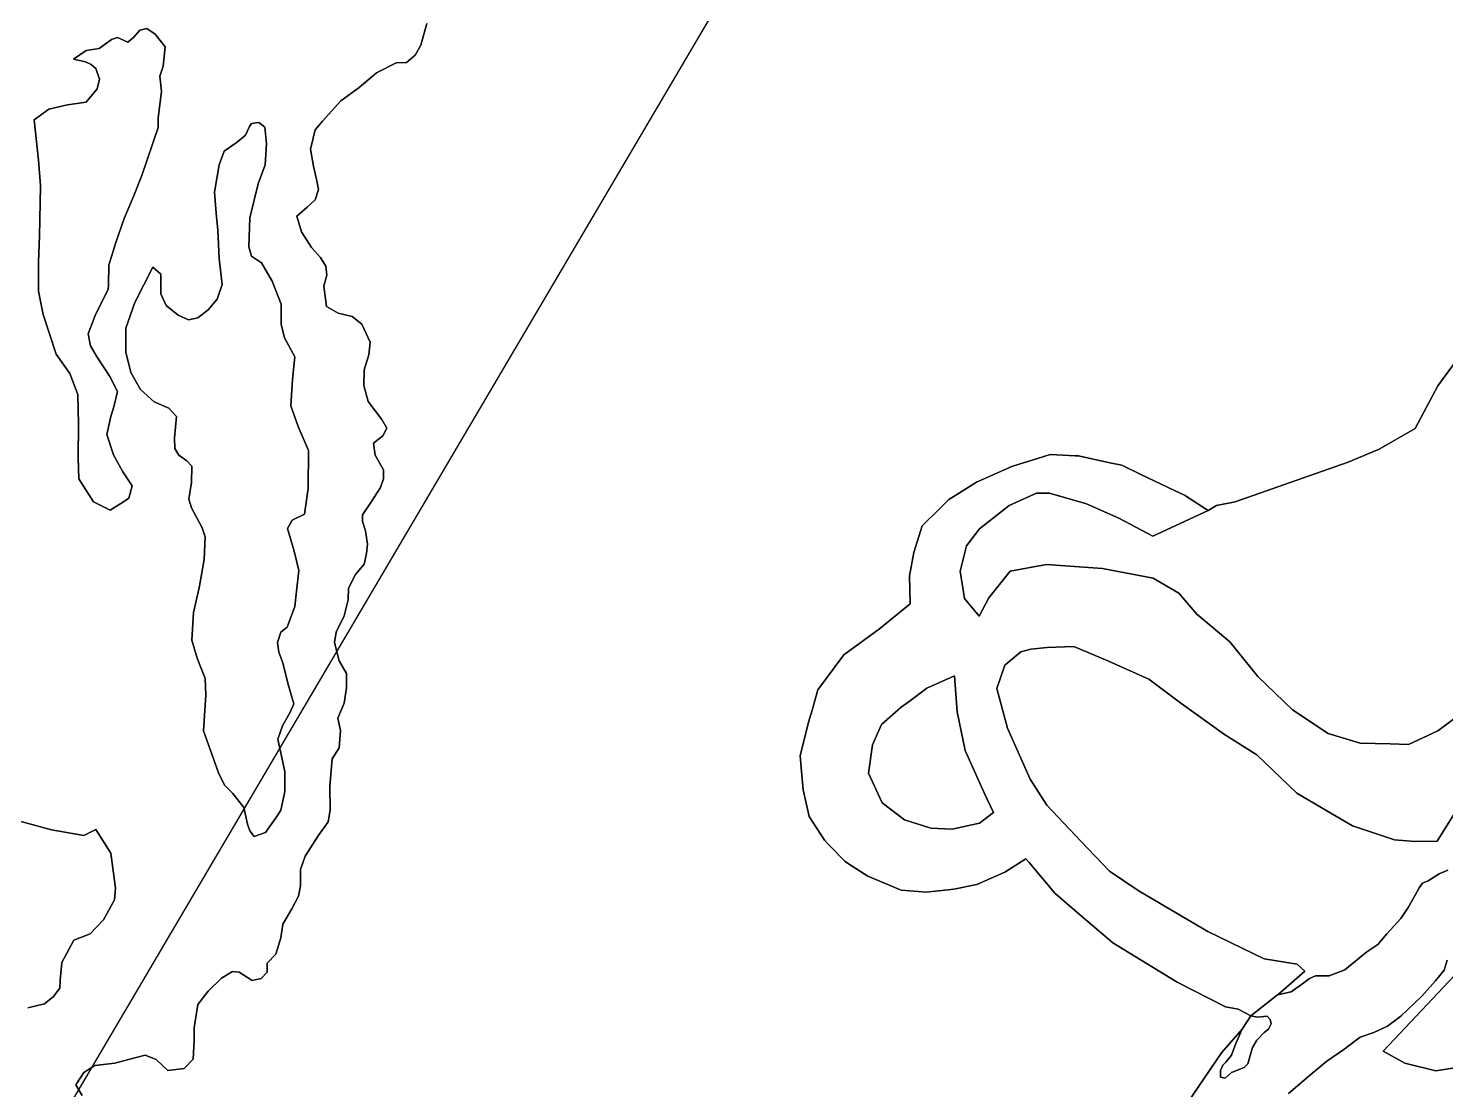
# Model space of a CAD drawing. Header units: inches. Extents: x 288635 to 1232953, y 676945 to 1655780.
# Drawn here: x 448324 to 469572, y 1247194 to 1263106 of the extents above; entities that cross this region are included whole.
import ezdxf

# ---------------------------------------------------------------- set-up
doc = ezdxf.new("R2010")
doc.units = ezdxf.units.IN
doc.header["$MEASUREMENT"] = 0
doc.layers.add('Images', color=7, linetype='Continuous')
picture_1 = doc.add_image_def('image6.jpg', size_in_pixel=(2592, 3907))
picture_2 = doc.add_image_def('image7.jpg', size_in_pixel=(2590, 3729))

msp = doc.modelspace()

# ---------------------------------------------------------------- linework, layer by layer
at = {"color": 1}
for points in [[(449130.4489, 1247107.4479), (449033.9287, 1247264.9282), (449155.8489, 1247452.8886), (449323.4893, 1247554.4888), (449623.2099, 1247590.0489), (449826.4103, 1247645.929), (450075.3308, 1247711.9691), (450242.9711, 1247645.929), (450415.6915, 1247483.3687), (450659.532, 1247508.7687), (450796.6922, 1247651.009), (450811.9323, 1247935.4896), (450811.9323, 1248118.3699), (450867.8124, 1248468.8906), (451020.2127, 1248672.091), (451218.3331, 1248865.1314), (451294.5332, 1248910.8515), (451385.9734, 1248966.7316), (451482.4936, 1248956.5716), (451680.614, 1248829.5713), (451812.6943, 1248860.0514), (451904.1344, 1248956.5716), (451904.1344, 1249088.6519), (452036.2147, 1249225.8121), (452107.3349, 1249469.6526), (452137.8149, 1249672.853), (452274.9752, 1249906.5335), (452376.5754, 1250094.4939), (452401.9754, 1250251.9742), (452401.9754, 1250495.8147), (452473.0956, 1250693.9351), (452671.216, 1250998.7357), (452818.5363, 1251207.0161), (452849.0163, 1251384.8165), (452843.9363, 1251740.4172), (452879.4964, 1252151.898), (452986.1766, 1252319.5383), (453006.4967, 1252578.6188), (452965.8566, 1252761.4992), (453057.2968, 1252990.0997), (453092.8568, 1253218.7001), (453092.8568, 1253432.0606), (452986.1766, 1253625.1009), (452915.0565, 1253899.4215), (452940.4565, 1254051.8218), (453057.2968, 1254295.6623), (453118.2569, 1254539.5028), (453123.3369, 1254712.2231), (453230.0171, 1254915.4235), (453357.0174, 1255072.9038), (453392.5774, 1255230.3841), (453407.8175, 1255372.6244), (453377.3374, 1255570.7448), (453331.6173, 1255712.9851), (453331.6173, 1255814.5853), (453468.7776, 1256012.7057), (453605.9378, 1256220.9861), (453646.5779, 1256353.0664), (453646.5779, 1256485.1467), (453524.6577, 1256708.6671), (453499.2576, 1256886.4675), (453636.4179, 1256998.2277), (453697.378, 1257109.9879), (453626.2579, 1257242.0682), (453419.6973, 1257509.8895), (453353.6571, 1257753.73), (453358.7371, 1257987.4104), (453429.8573, 1258210.9309), (453450.1773, 1258398.8913), (453323.1771, 1258673.2118), (453180.9368, 1258784.972), (452967.5764, 1258835.7721), (452794.856, 1258937.3723), (452753.5809, 1259239.6329), (452798.031, 1259404.7333), (452782.156, 1259541.2585), (452705.9558, 1259668.2588), (452568.7956, 1259820.6591), (452421.4753, 1260054.3396), (452350.3551, 1260288.02), (452502.7554, 1260425.1803), (452624.6757, 1260536.9405), (452675.4758, 1260689.3408), (452650.0757, 1260821.4211), (452599.2756, 1261039.8615), (452553.5555, 1261293.862), (452624.6757, 1261583.4226), (452736.4359, 1261715.5029), (453010.7565, 1262020.3035), (453285.077, 1262218.4239), (453544.1575, 1262436.8643), (453838.7981, 1262589.2646), (453991.1984, 1262594.3446), (454123.2787, 1262706.1049), (454209.6388, 1262853.4252), (454295.999, 1263178.5458)], [(454295.999, 1263178.5458), (454209.6388, 1262853.4252), (454123.2787, 1262706.1049), (453991.1984, 1262594.3446), (453838.7981, 1262589.2646), (453544.1575, 1262436.8643), (453285.077, 1262218.4239), (453010.7565, 1262020.3035), (452736.4359, 1261715.5029), (452624.6757, 1261583.4226), (452553.5555, 1261293.862), (452599.2756, 1261039.8615), (452650.0757, 1260821.4211), (452675.4758, 1260689.3408), (452624.6757, 1260536.9405), (452502.7554, 1260425.1803), (452350.3551, 1260288.02), (452421.4753, 1260054.3396), (452568.7956, 1259820.6591), (452705.9558, 1259668.2588), (452782.156, 1259541.2585), (452798.031, 1259404.7333), (452753.5809, 1259239.6329), (452794.856, 1258937.3723), (452967.5764, 1258835.7721), (453180.9368, 1258784.972), (453323.1771, 1258673.2118), (453450.1773, 1258398.8913), (453429.8573, 1258210.9309), (453358.7371, 1257987.4104), (453353.6571, 1257753.73), (453419.6973, 1257509.8895), (453626.2579, 1257242.0682), (453697.378, 1257109.9879), (453636.4179, 1256998.2277), (453499.2576, 1256886.4675), (453524.6577, 1256708.6671), (453646.5779, 1256485.1467), (453646.5779, 1256353.0664), (453605.9378, 1256220.9861), (453468.7776, 1256012.7057), (453331.6173, 1255814.5853), (453331.6173, 1255712.9851), (453377.3374, 1255570.7448), (453407.8175, 1255372.6244), (453392.5774, 1255230.3841), (453357.0174, 1255072.9038), (453230.0171, 1254915.4235), (453123.3369, 1254712.2231), (453118.2569, 1254539.5028), (453057.2968, 1254295.6623), (452940.4565, 1254051.8218), (452915.0565, 1253899.4215), (452986.1766, 1253625.1009), (453092.8568, 1253432.0606), (453092.8568, 1253218.7001), (453057.2968, 1252990.0997), (452965.8566, 1252761.4992), (453006.4967, 1252578.6188), (452986.1766, 1252319.5383), (452879.4964, 1252151.898), (452843.9363, 1251740.4172), (452849.0163, 1251384.8165), (452818.5363, 1251207.0161), (452671.216, 1250998.7357), (452473.0956, 1250693.9351), (452401.9754, 1250495.8147), (452401.9754, 1250251.9742), (452376.5754, 1250094.4939), (452274.9752, 1249906.5335), (452137.8149, 1249672.853), (452107.3349, 1249469.6526), (452036.2147, 1249225.8121), (451904.1344, 1249088.6519), (451904.1344, 1248956.5716), (451812.6943, 1248860.0514), (451680.614, 1248829.5713), (451482.4936, 1248956.5716), (451385.9734, 1248966.7316), (451294.5332, 1248910.8515), (451218.3331, 1248865.1314), (451020.2127, 1248672.091), (450867.8124, 1248468.8906), (450811.9323, 1248118.3699), (450811.9323, 1247935.4896), (450796.6922, 1247651.009), (450659.532, 1247508.7687), (450415.6915, 1247483.3687), (450242.9711, 1247645.929), (450075.3308, 1247711.9691), (449826.4103, 1247645.929), (449623.2099, 1247590.0489), (449323.4893, 1247554.4888), (449155.8489, 1247452.8886), (449033.9287, 1247264.9282), (449130.4489, 1247107.4479)], [(469784.7151, 1258198.5758), (469453.9853, 1257748.7833), (469116.6408, 1257107.1674), (468574.2439, 1256796.2813), (468111.2222, 1256604.458), (467241.2258, 1256295.5632), (466417.8854, 1256009.1444), (466136.2875, 1255953.0794), (466010.6909, 1255876.3233), (465655.0902, 1256104.9237), (465507.3348, 1256175.8065), (465002.5376, 1256417.9726), (464715.2883, 1256555.7746), (464537.3124, 1256594.1616), (464067.587, 1256695.4749), (464017.0708, 1256697.7368), (463642.1361, 1256714.5249), (463451.3557, 1256655.171), (463179.3715, 1256570.5537), (463070.635, 1256536.7246), (462944.162, 1256481.0162), (462537.2339, 1256301.7741), (462226.9159, 1256106.035), (462124.4831, 1256041.4236), (461978.7699, 1255898.0233), (461724.4323, 1255647.7228), (461623.3769, 1255329.3983), (461597.432, 1255247.672), (461533.9319, 1254898.4213), (461546.6319, 1254479.3205), (461084.1175, 1254100.6629), (460549.6799, 1253710.9689), (460162.3292, 1253190.2679), (460074.9816, 1252884.5512), (460022.6289, 1252701.3169), (459895.6286, 1252199.6659), (459916.2946, 1251963.4835), (459940.0787, 1251691.6649), (460028.9789, 1251291.6141), (460257.5794, 1250936.0134), (460325.849, 1250864.8994), (460562.38, 1250618.5127), (460620.1133, 1250581.7733), (460911.6307, 1250396.2623), (461406.9317, 1250186.7119), (461787.9324, 1250154.9618), (461871.6799, 1250163.9808), (462113.7871, 1250190.0539), (462200.6832, 1250199.4119), (462543.5839, 1250269.262), (462962.6848, 1250453.4124), (463280.1854, 1250656.6128), (463327.7102, 1250600.0024), (463711.9863, 1250142.2618), (464181.8872, 1249735.861), (464207.1252, 1249714.2285), (464581.938, 1249392.9603), (464646.0647, 1249354.0413), (465547.1399, 1248807.1716), (466273.4226, 1248434.1084), (466460.3606, 1248399.2133), (466650.4546, 1248299.1706), (466519.4856, 1248100.7327), (466209.9225, 1247747.5133), (465701.9215, 1246997.418)], [(469783.8552, 1252817.2046), (469453.1254, 1252572.4646), (469016.562, 1252367.4121), (468738.7489, 1252380.6413), (468288.9564, 1252387.2559), (467812.7054, 1252532.777), (467276.9231, 1252889.9652), (466754.37, 1253386.0599), (466337.6504, 1253908.6131), (465841.5556, 1254325.3327), (465570.3572, 1254636.2187), (465186.7106, 1254861.115), (464426.032, 1255006.6361), (463585.9782, 1255066.1675), (463043.5813, 1254966.9485), (462726.0807, 1254570.0727), (462579.2366, 1254293.5826), (462356.9862, 1254560.2831), (462293.486, 1254966.6839), (462388.7362, 1255347.6847), (462585.5866, 1255601.6852), (463030.0875, 1255950.9359), (463436.4883, 1256135.0863), (463633.3387, 1256135.0863), (464185.7898, 1255976.336), (464674.7408, 1255760.4355), (465180.8718, 1255493.5735), (466010.6909, 1255876.3233), (466136.2875, 1255953.0794), (466417.8854, 1256009.1444), (467241.2258, 1256295.5632), (468111.2222, 1256604.458), (468574.2439, 1256796.2813), (469116.6408, 1257107.1674), (469453.9853, 1257748.7833), (469784.7151, 1258198.5758)], [(469707.6106, 1251346.5747), (469446.5108, 1250918.8154), (469115.7809, 1250912.2008), (468804.8949, 1250938.6592), (468176.5082, 1251150.3263), (467792.8616, 1251375.2226), (467343.0691, 1251639.8065), (466741.1408, 1252215.2764), (466258.2752, 1252519.5478), (465603.4302, 1252989.1842), (465120.5646, 1253346.3724), (464505.4071, 1253624.1854), (463996.0832, 1253835.8525), (463599.2074, 1253822.6233), (463354.4673, 1253796.1649), (463202.3316, 1253756.4774), (462964.2061, 1253558.0395), (462845.1434, 1253207.4658), (463003.8937, 1252612.1521), (463341.2381, 1251851.4735), (463592.5928, 1251461.2123), (464101.9167, 1250918.8154), (464531.8655, 1250469.0229), (464960.4914, 1250178.7744), (465379.5922, 1249937.4739), (466008.2435, 1249562.8231), (466852.7952, 1249156.4223), (467348.0961, 1249073.8722), (467462.3964, 1248972.2719), (467100.4457, 1248654.7713), (467050.5217, 1248615.3194), (466650.4546, 1248299.1706), (466460.3606, 1248399.2133), (466273.4226, 1248434.1084), (465547.1399, 1248807.1716), (464646.0647, 1249354.0413), (464581.938, 1249392.9603), (464207.1252, 1249714.2285), (464181.8872, 1249735.861), (463711.9863, 1250142.2618), (463327.7102, 1250600.0024), (463280.1854, 1250656.6128), (462962.6848, 1250453.4124), (462543.5839, 1250269.262), (462200.6832, 1250199.4119), (462113.7871, 1250190.0539), (461871.6799, 1250163.9808), (461787.9324, 1250154.9618), (461406.9317, 1250186.7119), (460911.6307, 1250396.2623), (460620.1133, 1250581.7733), (460562.38, 1250618.5127), (460325.849, 1250864.8994), (460257.5794, 1250936.0134), (460028.9789, 1251291.6141), (459940.0787, 1251691.6649), (459916.2946, 1251963.4835), (459895.6286, 1252199.6659), (460022.6289, 1252701.3169), (460074.9816, 1252884.5512), (460162.3292, 1253190.2679), (460549.6799, 1253710.9689), (461084.1175, 1254100.6629), (461546.6319, 1254479.3205), (461533.9319, 1254898.4213), (461597.432, 1255247.672), (461623.3769, 1255329.3983), (461724.4323, 1255647.7228), (461978.7699, 1255898.0233), (462124.4831, 1256041.4236), (462226.9159, 1256106.035), (462537.2339, 1256301.7741), (462944.162, 1256481.0162), (463070.635, 1256536.7246), (463179.3715, 1256570.5537), (463451.3557, 1256655.171), (463642.1361, 1256714.5249), (464017.0708, 1256697.7368), (464067.587, 1256695.4749), (464537.3124, 1256594.1616), (464715.2883, 1256555.7746), (465002.5376, 1256417.9726), (465507.3348, 1256175.8065), (465507.3348, 1256175.8065), (465655.0902, 1256104.9237), (466010.6909, 1255876.3233), (465180.8718, 1255493.5735), (464674.7408, 1255760.4355), (464185.7898, 1255976.336), (463633.3387, 1256135.0863), (463436.4883, 1256135.0863), (463030.0875, 1255950.9359), (462585.5866, 1255601.6852), (462388.7362, 1255347.6847), (462293.486, 1254966.6839), (462356.9862, 1254560.2831), (462579.2366, 1254293.5826), (462726.0807, 1254570.0727), (463043.5813, 1254966.9485), (463585.9782, 1255066.1675), (464426.032, 1255006.6361), (465186.7106, 1254861.115), (465570.3572, 1254636.2187), (465841.5556, 1254325.3327), (466337.6504, 1253908.6131), (466754.37, 1253386.0599), (467276.9231, 1252889.9652), (467812.7054, 1252532.777), (468288.9564, 1252387.2559), (468738.7489, 1252380.6413), (469016.562, 1252367.4121), (469453.1254, 1252572.4646), (469783.8552, 1252817.2046)], [(469605.9244, 1250484.9635), (469472.5741, 1250427.8134), (469307.4738, 1250323.0381), (469224.9236, 1250288.1131), (469174.1235, 1250221.4379), (469116.9734, 1250110.3127), (469009.0232, 1249922.9873), (468901.073, 1249761.062), (468688.3475, 1249532.4616), (468554.9973, 1249370.5362), (468389.8969, 1249262.586), (468059.6963, 1248992.7105), (467824.7458, 1248900.6353), (467621.5454, 1248900.6353), (467532.6452, 1248859.3602), (467446.9201, 1248795.8601), (467256.4197, 1248659.3348), (467050.5217, 1248615.3194), (467100.4457, 1248654.7713), (467462.3964, 1248972.2719), (467348.0961, 1249073.8722), (466852.7952, 1249156.4223), (466008.2435, 1249562.8231), (465379.5922, 1249937.4739), (464960.4914, 1250178.7744), (464531.8655, 1250469.0229), (464101.9167, 1250918.8154), (463592.5928, 1251461.2123), (463341.2381, 1251851.4735), (463003.8937, 1252612.1521), (462845.1434, 1253207.4658), (462964.2061, 1253558.0395), (463202.3316, 1253756.4774), (463354.4673, 1253796.1649), (463599.2074, 1253822.6233), (463996.0832, 1253835.8525), (464505.4071, 1253624.1854), (465120.5646, 1253346.3724), (465603.4302, 1252989.1842), (466258.2752, 1252519.5478), (466741.1408, 1252215.2764), (467343.0691, 1251639.8065), (467792.8616, 1251375.2226), (468176.5082, 1251150.3263), (468804.8949, 1250938.6592), (468804.8949, 1250938.6592), (469115.7809, 1250912.2008), (469446.5108, 1250918.8154), (469707.6106, 1251346.5747)], [(448066.7335, 1251252.4839), (448672.452, 1251090.3231), (448672.452, 1251090.3231), (449155.053, 1251003.9629), (449337.9334, 1251095.4031), (449561.4538, 1250739.8024), (449632.574, 1250216.5614), (449617.3339, 1250038.761), (449449.6936, 1249739.0404), (449251.5732, 1249530.76), (449007.7327, 1249434.2398), (448824.8524, 1249098.9591), (448803.8216, 1248836.0746), (448794.3723, 1248717.9584), (448702.9321, 1248590.9581), (448565.7718, 1248479.1979), (448316.8513, 1248418.2378)], [(448316.8513, 1248418.2378), (448565.7718, 1248479.1979), (448702.9321, 1248590.9581), (448794.3723, 1248717.9584), (448803.8216, 1248836.0746), (448824.8524, 1249098.9591), (449007.7327, 1249434.2398), (449251.5732, 1249530.76), (449449.6936, 1249739.0404), (449617.3339, 1250038.761), (449632.574, 1250216.5614), (449561.4538, 1250739.8024), (449561.4538, 1250739.8024), (449337.9334, 1251095.4031), (449155.053, 1251003.9629), (448672.452, 1251090.3231), (448066.7335, 1251252.4839)], [(469867.3662, 1247547.7787), (469422.8653, 1247477.9286), (468959.3144, 1247592.2288), (468635.4637, 1247770.0292), (470032.4665, 1249255.9321)], [(470032.4665, 1249255.9321), (468635.4637, 1247770.0292), (468959.3144, 1247592.2288), (469422.8653, 1247477.9286), (469867.3662, 1247547.7787)], [(467215.1446, 1247138.5068), (467558.0453, 1247424.2573), (467792.9958, 1247621.1077), (468043.8213, 1247795.7331), (468291.4718, 1247983.0585), (468494.6722, 1248052.9086), (468701.0476, 1248144.9838), (468897.898, 1248297.3841), (469215.3986, 1248595.8347), (469421.774, 1248827.6102), (469548.7743, 1248983.1855), (469593.2244, 1249135.5858)]]:
    msp.add_lwpolyline(points, dxfattribs=at)
for points in [[(450223.63, 1263020.7649), (450376.0303, 1262827.7245), (450345.5503, 1262538.164), (450294.7502, 1262390.8437), (450320.1502, 1262157.1632), (450268.2094, 1261766.1733), (450268.7799, 1261618.7389), (450025.5096, 1260902.4007), (449898.5094, 1260587.4401), (449761.3491, 1260257.2394), (449634.3489, 1259896.5587), (449532.7487, 1259556.198), (449524.3514, 1259260.432), (449522.4303, 1259192.7664), (449420.9884, 1258997.3969), (449324.4682, 1258799.2765), (449222.868, 1258524.9559), (449258.4281, 1258347.1556), (449344.7883, 1258189.6753), (449547.9887, 1257884.8747), (449659.7489, 1257661.3542), (449603.8688, 1257432.7538), (449563.2287, 1257285.4335), (449502.2686, 1257016.1929), (449598.7888, 1256711.3923), (449741.0291, 1256457.3918), (449883.2694, 1256249.1114), (449832.4693, 1256061.151), (449750.2217, 1256008.8116), (449553.0687, 1255883.3507), (449299.0682, 1256005.2709), (449080.6278, 1256350.7116), (449070.4677, 1256665.6722), (449075.5477, 1257173.6732), (449065.3877, 1257615.6341), (448948.5475, 1257930.5948), (448740.2671, 1258220.1553), (448547.2267, 1258814.5165), (448478.5488, 1259165.5867), (448476.1065, 1259606.9981), (448491.3466, 1259987.9989), (448506.1229, 1260745.5359), (448500.9227, 1260812.3161), (448476.1065, 1261131.0012), (448410.0664, 1261735.5224), (448633.5869, 1261893.0027), (448912.9874, 1261959.0428), (449192.388, 1261999.6829), (449354.9483, 1262197.8033), (449390.5084, 1262345.1236), (449334.6283, 1262502.6039), (449268.5881, 1262563.564), (449182.228, 1262604.2041), (448999.3476, 1262644.8442), (449192.388, 1262771.8444), (449385.4284, 1262802.3245), (449573.3887, 1262939.4848), (449659.7489, 1262969.9648), (449817.2292, 1262898.8447), (449903.5894, 1262975.0448), (449995.0296, 1263076.645), (450101.7098, 1263102.0451), (450223.63, 1263020.7649)], [(449903.5894, 1262975.0448), (449817.2292, 1262898.8447), (449659.7489, 1262969.9648), (449573.3887, 1262939.4848), (449385.4284, 1262802.3245), (449192.388, 1262771.8444), (448999.3476, 1262644.8442), (449182.228, 1262604.2041), (449268.5881, 1262563.564), (449334.6283, 1262502.6039), (449390.5084, 1262345.1236), (449354.9483, 1262197.8033), (449192.388, 1261999.6829), (448912.9874, 1261959.0428), (448633.5869, 1261893.0027), (448410.0664, 1261735.5224), (448476.1065, 1261131.0012), (448500.9227, 1260812.3161), (448506.1229, 1260745.5359), (448491.3466, 1259987.9989), (448476.1065, 1259606.9981), (448478.5488, 1259165.5867), (448547.2267, 1258814.5165), (448740.2671, 1258220.1553), (448948.5475, 1257930.5948), (449065.3877, 1257615.6341), (449075.5477, 1257173.6732), (449070.4677, 1256665.6722), (449080.6278, 1256350.7116), (449299.0682, 1256005.2709), (449553.0687, 1255883.3507), (449750.2217, 1256008.8116), (449832.4693, 1256061.151), (449883.2694, 1256249.1114), (449741.0291, 1256457.3918), (449598.7888, 1256711.3923), (449502.2686, 1257016.1929), (449563.2287, 1257285.4335), (449603.8688, 1257432.7538), (449659.7489, 1257661.3542), (449547.9887, 1257884.8747), (449344.7883, 1258189.6753), (449258.4281, 1258347.1556), (449222.868, 1258524.9559), (449324.4682, 1258799.2765), (449420.9884, 1258997.3969), (449522.4303, 1259192.7664), (449524.3514, 1259260.432), (449532.7487, 1259556.198), (449634.3489, 1259896.5587), (449761.3491, 1260257.2394), (449898.5094, 1260587.4401), (450025.5096, 1260902.4007), (450268.7799, 1261618.7389), (450268.2094, 1261766.1733), (450320.1502, 1262157.1632), (450294.7502, 1262390.8437), (450345.5503, 1262538.164), (450376.0303, 1262827.7245), (450223.63, 1263020.7649), (450101.7098, 1263102.0451), (449995.0296, 1263076.645), (449903.5894, 1262975.0448)], [(452112.4149, 1258972.6583), (452112.4149, 1258672.9377), (452163.215, 1258464.6573), (452320.6953, 1258180.1767), (452285.1352, 1257839.816), (452259.7352, 1257448.6552), (452371.4954, 1257138.7746), (452523.8957, 1256778.0939), (452518.8157, 1256209.1328), (452462.9356, 1255823.052), (452280.0552, 1255731.6118), (452208.9351, 1255609.6916), (452310.5353, 1255269.3309), (452381.6554, 1254979.7703), (452346.6926, 1254665.8468), (452320.6953, 1254436.2092), (452203.855, 1254126.3286), (452107.3349, 1254055.2085), (452061.6148, 1253897.7281), (452081.9348, 1253755.4879), (452137.8149, 1253592.9275), (452219.0951, 1253267.8069), (452305.4552, 1252978.2463), (452244.4951, 1252846.166), (452132.7349, 1252648.0456), (452066.6948, 1252449.9253), (452168.295, 1251962.2443), (452168.295, 1251662.5237), (452107.3349, 1251383.1231), (452057.9713, 1251304.9641), (451878.7344, 1251047.8424), (451711.0941, 1250991.9623), (451645.0539, 1251073.2425), (451609.4939, 1251174.8427), (451553.6137, 1251423.7632), (451391.0534, 1251632.0436), (451264.0532, 1251759.0439), (451175.8384, 1251946.0592), (450949.0925, 1252571.8455), (450984.6526, 1253110.3266), (450974.4926, 1253359.2471), (450857.6524, 1253664.0477), (450776.3722, 1253933.2882), (450801.7722, 1254349.8491), (450883.0524, 1254715.6098), (450959.2526, 1255142.3306), (450974.4926, 1255482.6913), (450928.7725, 1255619.8516), (450771.2922, 1255919.5722), (450730.6521, 1256046.5724), (450771.2922, 1256295.4929), (450776.3722, 1256544.4134), (450700.172, 1256620.6136), (450578.2518, 1256706.9738), (450522.3717, 1256808.574), (450517.2917, 1256966.0543), (450547.3484, 1257285.6716), (450430.9315, 1257412.6718), (450212.4911, 1257504.5354), (450004.2106, 1257692.4957), (449861.9704, 1257946.4962), (449785.7702, 1258251.2969), (449785.7702, 1258611.9776), (449921.8034, 1258993.5465), (450192.171, 1259526.3794), (450309.0113, 1259419.6992), (450309.0113, 1259125.0586), (450390.2914, 1258952.3383), (450568.0918, 1258805.018), (450725.5721, 1258733.8978), (450867.8124, 1258764.3779), (451020.2127, 1258886.2981), (451157.373, 1259043.7784), (451228.4931, 1259267.2989), (451182.773, 1259653.3797), (451167.533, 1260080.1005), (451142.1329, 1260334.101), (451116.7329, 1260649.0617), (451182.773, 1261060.5425), (451258.9732, 1261263.7429), (451441.8535, 1261390.7431), (451484.7199, 1261425.6713), (451579.0138, 1261502.5034), (451639.9739, 1261634.5836), (451670.454, 1261680.3037), (451782.2142, 1261695.5437), (451868.5744, 1261624.4236), (451893.9744, 1261375.5031), (451873.6544, 1261060.5425), (451772.0542, 1260776.0619), (451645.0539, 1260262.9809), (451629.8139, 1259831.18), (451670.454, 1259688.9397), (451817.7743, 1259592.4195), (451980.3346, 1259318.099), (452112.4149, 1258972.6583)], [(451182.773, 1259653.3797), (451228.4931, 1259267.2989), (451157.373, 1259043.7784), (451020.2127, 1258886.2981), (450867.8124, 1258764.3779), (450725.5721, 1258733.8978), (450568.0918, 1258805.018), (450390.2914, 1258952.3383), (450309.0113, 1259125.0586), (450309.0113, 1259419.6992), (450192.171, 1259526.3794), (449921.8034, 1258993.5465), (449785.7702, 1258611.9776), (449785.7702, 1258251.2969), (449861.9704, 1257946.4962), (450004.2106, 1257692.4957), (450212.4911, 1257504.5354), (450430.9315, 1257412.6718), (450547.3484, 1257285.6716), (450517.2917, 1256966.0543), (450522.3717, 1256808.574), (450578.2518, 1256706.9738), (450700.172, 1256620.6136), (450776.3722, 1256544.4134), (450771.2922, 1256295.4929), (450730.6521, 1256046.5724), (450771.2922, 1255919.5722), (450928.7725, 1255619.8516), (450974.4926, 1255482.6913), (450959.2526, 1255142.3306), (450883.0524, 1254715.6098), (450801.7722, 1254349.8491), (450776.3722, 1253933.2882), (450857.6524, 1253664.0477), (450974.4926, 1253359.2471), (450984.6526, 1253110.3266), (450949.0925, 1252571.8455), (451175.8384, 1251946.0592), (451264.0532, 1251759.0439), (451391.0534, 1251632.0436), (451553.6137, 1251423.7632), (451609.4939, 1251174.8427), (451645.0539, 1251073.2425), (451711.0941, 1250991.9623), (451878.7344, 1251047.8424), (452057.9713, 1251304.9641), (452107.3349, 1251383.1231), (452168.295, 1251662.5237), (452168.295, 1251962.2443), (452066.6948, 1252449.9253), (452132.7349, 1252648.0456), (452244.4951, 1252846.166), (452305.4552, 1252978.2463), (452219.0951, 1253267.8069), (452137.8149, 1253592.9275), (452081.9348, 1253755.4879), (452061.6148, 1253897.7281), (452107.3349, 1254055.2085), (452203.855, 1254126.3286), (452320.6953, 1254436.2092), (452346.6926, 1254665.8468), (452381.6554, 1254979.7703), (452310.5353, 1255269.3309), (452208.9351, 1255609.6916), (452280.0552, 1255731.6118), (452462.9356, 1255823.052), (452518.8157, 1256209.1328), (452523.8957, 1256778.0939), (452371.4954, 1257138.7746), (452259.7352, 1257448.6552), (452285.1352, 1257839.816), (452320.6953, 1258180.1767), (452163.215, 1258464.6573), (452112.4149, 1258672.9377), (452112.4149, 1258972.6583), (451980.3346, 1259318.099), (451817.7743, 1259592.4195), (451670.454, 1259688.9397), (451629.8139, 1259831.18), (451645.0539, 1260262.9809), (451772.0542, 1260776.0619), (451873.6544, 1261060.5425), (451893.9744, 1261375.5031), (451868.5744, 1261624.4236), (451782.2142, 1261695.5437), (451670.454, 1261680.3037), (451639.9739, 1261634.5836), (451579.0138, 1261502.5034), (451484.7199, 1261425.6713), (451441.8535, 1261390.7431), (451258.9732, 1261263.7429), (451182.773, 1261060.5425), (451116.7329, 1260649.0617), (451142.1329, 1260334.101), (451167.533, 1260080.1005), (451182.773, 1259653.3797)], [(461855.3352, 1251112.2262), (462172.8358, 1251099.5262), (462468.5892, 1251163.227), (462585.5866, 1251188.4264), (462795.137, 1251347.1767), (462653.3201, 1251646.421), (462368.8924, 1252281.4223), (462249.8297, 1252856.8922), (462210.9359, 1253398.2308), (461791.835, 1253214.0804), (461527.2086, 1253015.6106), (461410.8343, 1252928.3299), (461112.3837, 1252667.9793), (460979.0334, 1252363.1787), (460921.8833, 1251937.7279), (461125.0837, 1251493.227), (461461.6344, 1251239.2265), (461855.3352, 1251112.2262)], [(462468.5892, 1251163.227), (462172.8358, 1251099.5262), (461855.3352, 1251112.2262), (461461.6344, 1251239.2265), (461125.0837, 1251493.227), (460921.8833, 1251937.7279), (460979.0334, 1252363.1787), (461112.3837, 1252667.9793), (461410.8343, 1252928.3299), (461527.2086, 1253015.6106), (461791.835, 1253214.0804), (462210.9359, 1253398.2308), (462249.8297, 1252856.8922), (462368.8924, 1252281.4223), (462653.3201, 1251646.421), (462795.137, 1251347.1767), (462585.5866, 1251188.4264), (462468.5892, 1251163.227)], [(466650.4546, 1248299.1706), (466751.5937, 1248281.5091), (466894.469, 1248297.3841), (466942.0941, 1248243.409), (466957.9691, 1248179.9089), (466916.694, 1248100.5337), (466850.0189, 1248052.9086), (466742.0687, 1247935.4334), (466678.5685, 1247824.3081), (466605.5434, 1247583.0077), (466551.5683, 1247525.8575), (466361.0679, 1247449.6574), (466265.8177, 1247367.1072), (466199.1426, 1247382.9823), (466195.9676, 1247481.4075), (466230.8926, 1247560.7826), (466278.5177, 1247608.4077), (466361.0679, 1247710.0079), (466424.568, 1247884.6333), (466519.4856, 1248100.7327), (466650.4546, 1248299.1706)]]:
    msp.add_lwpolyline(points, close=True, dxfattribs=at)
at = {"color": 1, "ltscale": 3}
for points in [[(465701.9215, 1246997.418), (466209.9225, 1247747.5133), (466519.4856, 1248100.7327), (466424.568, 1247884.6333), (466361.0679, 1247710.0079), (466278.5177, 1247608.4077), (466230.8926, 1247560.7826), (466195.9676, 1247481.4075), (466199.1426, 1247382.9823), (466265.8177, 1247367.1072), (466361.0679, 1247449.6574), (466551.5683, 1247525.8575), (466605.5434, 1247583.0077), (466678.5685, 1247824.3081), (466742.0687, 1247935.4334), (466850.0189, 1248052.9086), (466916.694, 1248100.5337), (466957.9691, 1248179.9089), (466942.0941, 1248243.409), (466894.469, 1248297.3841), (466751.5937, 1248281.5091), (466650.4546, 1248299.1706), (467050.5217, 1248615.3194), (467256.4197, 1248659.3348), (467446.9201, 1248795.8601), (467532.6452, 1248859.3602), (467621.5454, 1248900.6353), (467824.7458, 1248900.6353), (468059.6963, 1248992.7105), (468389.8969, 1249262.586), (468554.9973, 1249370.5362), (468688.3475, 1249532.4616), (468901.073, 1249761.062), (469009.0232, 1249922.9873), (469116.9734, 1250110.3127), (469174.1235, 1250221.4379), (469224.9236, 1250288.1131), (469307.4738, 1250323.0381), (469472.5741, 1250427.8134), (469605.9244, 1250484.9635)], [(469593.2244, 1249135.5858), (469548.7743, 1248983.1855), (469421.774, 1248827.6102), (469215.3986, 1248595.8347), (468897.898, 1248297.3841), (468701.0476, 1248144.9838), (468494.6722, 1248052.9086), (468291.4718, 1247983.0585), (468043.8213, 1247795.7331), (467792.9958, 1247621.1077), (467558.0453, 1247424.2573), (467215.1446, 1247138.5068)]]:
    msp.add_lwpolyline(points, dxfattribs=at)

# ---------------------------------------------------------------- pictures from other files: only their frames are drawn
at = {"layer": 'Images'}
image = msp.add_image(picture_1, insert=(463037.5219, 1275868.6976), size_in_units=(43026.9717, 64855.8558), rotation=-30.719241845, dxfattribs=at)
image.dxf.flags = 7
image = msp.add_image(picture_2, insert=(433468.3601, 1220693.3743), size_in_units=(43179.7771, 62168.876), rotation=-30.500541912, dxfattribs=at)
image.dxf.flags = 7

doc.saveas('drawing.dxf')
